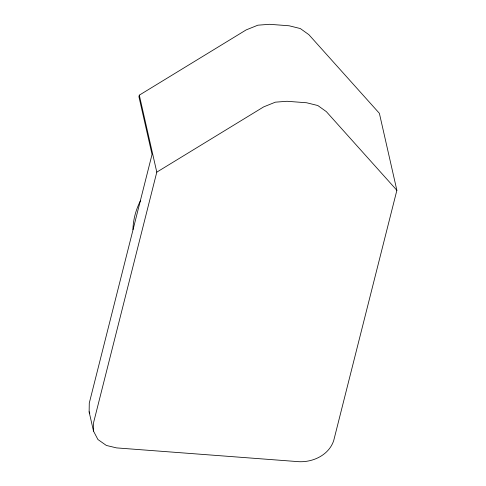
<?xml version="1.0" encoding="UTF-8"?>
<svg xmlns="http://www.w3.org/2000/svg" width="486" height="486" viewBox="0 0 486 486"><rect width="100%" height="100%" fill="white"/><g stroke="black" fill="none" stroke-linecap="round" stroke-linejoin="round"><path stroke-width="0.73" d="M89.126 411.855L89.278 403.101L152.039 154.427L138.917 96.69L139.306 95.165L246.153 29.913L257.878 25.187L269.542 24.3L289.127 25.782L300.318 28.546L308.859 34.658L379.384 113.329L396.874 190.312L333.73 440.504C329.034 454.866 313.409 462.314 299.018 461.7L116.561 447.898L106.367 445.455L97.917 439.514L93.5 431.1L89.126 411.855L89.807 413.149M93.5 431.1L93.652 422.346L156.796 172.147L139.306 95.165M156.796 172.147L263.643 106.896L275.368 102.169L287.032 101.282L306.617 102.765L317.808 105.529L326.349 111.64L396.874 190.312M132.939 229.617A97.479 75.865 -12.8 0 1 140.636 200.39"/></g></svg>
